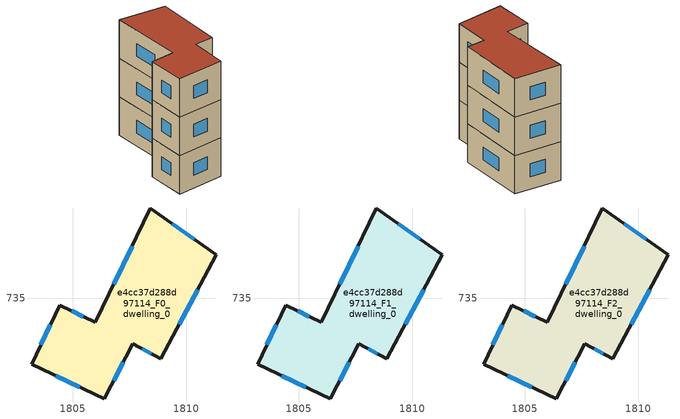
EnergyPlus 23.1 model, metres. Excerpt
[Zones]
e4cc37d288d97114_F0_dwelling_0
 floor ground (EU_floor_Construction): 1811.31,736.9 1808.88,732.32 1807.65,732.98 1806.39,730.56 1803.19,732.09 1804.43,734.68 1806,733.93 1808.42,738.96 z0
 wall outside (EU_wall_Construction): 1811.31,736.9 1808.42,738.96 1806,733.93 1804.43,734.68 1803.19,732.09 1806.39,730.56 1807.65,732.98 1808.88,732.32 1811.31,736.9 z0:3
 window (EU_Window_Construction): 1810.35,737.59 1809.38,738.27 / 1809.69,733.85 1810.5,735.37 / 1808.06,732.76 1808.47,732.54 / 1806.81,731.37 1807.23,732.17 / 1804.26,731.58 1805.32,731.07 / 1804.02,733.82 1803.6,732.95 / 1805.48,734.18 1804.95,734.43 / 1807.61,737.28 1806.81,735.61 z1:2
e4cc37d288d97114_F1_dwelling_0
 floor to e4cc37d288d97114_F0_dwelling_0 (EU_floor_Construction): 1811.31,736.9 1808.88,732.32 1807.65,732.98 1806.39,730.56 1803.19,732.09 1804.43,734.68 1806,733.93 1808.42,738.96 z3
 wall outside (EU_wall_Construction): 1811.31,736.9 1808.42,738.96 1806,733.93 1804.43,734.68 1803.19,732.09 1806.39,730.56 1807.65,732.98 1808.88,732.32 1811.31,736.9 z3:6
 window (EU_Window_Construction): 1810.35,737.59 1809.38,738.27 / 1809.69,733.85 1810.5,735.37 / 1808.06,732.76 1808.47,732.54 / 1806.81,731.37 1807.23,732.17 / 1804.26,731.58 1805.32,731.07 / 1804.02,733.82 1803.6,732.95 / 1805.48,734.18 1804.95,734.43 / 1807.61,737.28 1806.81,735.61 z4:5
e4cc37d288d97114_F2_dwelling_0
 floor to e4cc37d288d97114_F1_dwelling_0 (EU_floor_Construction): 1811.31,736.9 1808.88,732.32 1807.65,732.98 1806.39,730.56 1803.19,732.09 1804.43,734.68 1806,733.93 1808.42,738.96 z6
 wall outside (EU_wall_Construction): 1811.31,736.9 1808.42,738.96 1806,733.93 1804.43,734.68 1803.19,732.09 1806.39,730.56 1807.65,732.98 1808.88,732.32 1811.31,736.9 z6:9
 window (EU_Window_Construction): 1810.35,737.59 1809.38,738.27 / 1809.69,733.85 1810.5,735.37 / 1808.06,732.76 1808.47,732.54 / 1806.81,731.37 1807.23,732.17 / 1804.26,731.58 1805.32,731.07 / 1804.02,733.82 1803.6,732.95 / 1805.48,734.18 1804.95,734.43 / 1807.61,737.28 1806.81,735.61 z7:8
 roof outside (EU_roof_Construction): 1808.88,732.32 1811.31,736.9 1808.42,738.96 1806,733.93 1804.43,734.68 1803.19,732.09 1806.39,730.56 1807.65,732.98 z9
[Building]
EU S2 Campaign: North Axis=0; Terrain=City; Solar Distribution=FullExterior
[Site:Location]
Bologna: Latitude=44.5; Longitude=11.25; Time Zone=1; Elevation=37
[SizingPeriod:WeatherFileDays]
AnnualSizingPeriod: Begin Month=1; Begin Day of Month=1; End Month=12; End Day of Month=31; Day of Week for Start Day=Monday; Use Weather File Daylight Saving Period=No; Use Weather File Rain and Snow Indicators=No
[MATERIAL]
EU_InternalMass_Material: Roughness=MediumRough; Thickness=0.1; Conductivity=1; Density=1800; Specific Heat=900; Thermal Absorptance=0.9; Solar Absorptance=0.7; Visible Absorptance=0.7
[MATERIAL:NOMASS] Roughness=MediumRough; Thermal Absorptance=0.9; Solar Absorptance=0.7; Visible Absorptance=0.7
Name | Thermal Resistance
EU_wall_NoMass | 0.937881
EU_roof_NoMass | 0.548572
EU_floor_NoMass | 0.71348
[WINDOWMATERIAL:SIMPLEGLAZINGSYSTEM]
EU_Window_SimpleGlazing: UFactor=4.25633; Solar Heat Gain Coefficient=0.85; Visible Transmittance=0.85
[CONSTRUCTION]
EU_wall_Construction: EU_wall_NoMass
EU_roof_Construction: EU_roof_NoMass
EU_floor_Construction: EU_floor_NoMass
EU_Window_Construction: EU_Window_SimpleGlazing
EU_InternalMass_Construction: EU_InternalMass_Material
[ZONE] Type=1; Multiplier=1; Ceiling Height=autocalculate; Floor Area=autocalculate; Part of Total Floor Area=Yes
Name | Volume
e4cc37d288d97114_F0_dwelling_0 | 85.6062
e4cc37d288d97114_F1_dwelling_0; e4cc37d288d97114_F2_dwelling_0 | 85.6069
[INTERNALMASS] Construction=EU_InternalMass_Construction; Surface Area=28.5358
Name | Zone or ZoneList
e4cc37d288d97114_F0_dwelling_0_EU_InternalMass | e4cc37d288d97114_F0_dwelling_0
e4cc37d288d97114_F1_dwelling_0_EU_InternalMass | e4cc37d288d97114_F1_dwelling_0
e4cc37d288d97114_F2_dwelling_0_EU_InternalMass | e4cc37d288d97114_F2_dwelling_0
[OTHEREQUIPMENT] Fuel Type=Electricity; Design Level Calculation Method=Watts/Area; Power per Zone Floor Area=1; Fraction Latent=0; Fraction Radiant=0; Fraction Lost=0; Carbon Dioxide Generation Rate=0; EndUse Subcategory=EU_Step8_InternalGains
Name | Zone or ZoneList or Space or SpaceList | Schedule
EU_Step8_InternalGain_e4cc37d288d97114_F0_dwelling_0_f000 | e4cc37d288d97114_F0_dwelling_0 | EU_Step8_GainSchedule_e4cc37d288d97114_F0_dwelling_0_f000
EU_Step8_InternalGain_e4cc37d288d97114_F1_dwelling_0_f000 | e4cc37d288d97114_F1_dwelling_0 | EU_Step8_GainSchedule_e4cc37d288d97114_F1_dwelling_0_f000
EU_Step8_InternalGain_e4cc37d288d97114_F2_dwelling_0_f000 | e4cc37d288d97114_F2_dwelling_0 | EU_Step8_GainSchedule_e4cc37d288d97114_F2_dwelling_0_f000
[ZONEVENTILATION:DESIGNFLOWRATE] Schedule=EU_AlwaysOn; Design Flow Rate Calculation Method=AirChanges/Hour; Air Changes per Hour=0.687892; Ventilation Type=Natural; Fan Pressure Rise=0; Fan Total Efficiency=1; Constant Term Coefficient=1; Temperature Term Coefficient=0; Velocity Term Coefficient=0; Velocity Squared Term Coefficient=0; Minimum Indoor Temperature=-100; Maximum Indoor Temperature=100; Delta Temperature=-100; Minimum Outdoor Temperature=-100; Maximum Outdoor Temperature=100; Maximum Wind Speed=40
Name | Zone or ZoneList or Space or SpaceList
EU_ConstantAir_e4cc37d288d97114_F0_dwelling_0 | e4cc37d288d97114_F0_dwelling_0
EU_ConstantAir_e4cc37d288d97114_F1_dwelling_0 | e4cc37d288d97114_F1_dwelling_0
EU_ConstantAir_e4cc37d288d97114_F2_dwelling_0 | e4cc37d288d97114_F2_dwelling_0
[HVACTEMPLATE:THERMOSTAT] Constant Heating Setpoint=20; Constant Cooling Setpoint=50
EU_HeatOnly_e4cc37d288d97114_F0_dwelling_0; EU_HeatOnly_e4cc37d288d97114_F1_dwelling_0; EU_HeatOnly_e4cc37d288d97114_F2_dwelling_0
[HVACTEMPLATE:ZONE:IDEALLOADSAIRSYSTEM] System Availability Schedule=EU_AlwaysOn; Maximum Heating Supply Air Temperature=50; Minimum Cooling Supply Air Temperature=13; Maximum Heating Supply Air Humidity Ratio=0.0156; Minimum Cooling Supply Air Humidity Ratio=0.0077; Heating Limit=NoLimit; Cooling Limit=NoLimit; Heating Availability Schedule=EU_AlwaysOn; Cooling Availability Schedule=EU_CoolingOff; Dehumidification Control Type=ConstantSensibleHeatRatio; Cooling Sensible Heat Ratio=0.7; Dehumidification Setpoint=60; Humidification Control Type=None; Humidification Setpoint=30; Outdoor Air Method=None; Outdoor Air Flow Rate per Person=0.00944; Outdoor Air Flow Rate per Zone Floor Area=0; Outdoor Air Flow Rate per Zone=0; Demand Controlled Ventilation Type=None; Outdoor Air Economizer Type=NoEconomizer; Heat Recovery Type=None; Sensible Heat Recovery Effectiveness=0.7; Latent Heat Recovery Effectiveness=0.65
Name | Template Thermostat
e4cc37d288d97114_F0_dwelling_0 | EU_HeatOnly_e4cc37d288d97114_F0_dwelling_0
e4cc37d288d97114_F1_dwelling_0 | EU_HeatOnly_e4cc37d288d97114_F1_dwelling_0
e4cc37d288d97114_F2_dwelling_0 | EU_HeatOnly_e4cc37d288d97114_F2_dwelling_0
[SIZING:ZONE] Zone Cooling Design Supply Air Temperature Input Method=SupplyAirTemperature; Zone Cooling Design Supply Air Temperature=13; Zone Heating Design Supply Air Temperature Input Method=SupplyAirTemperature; Zone Heating Design Supply Air Temperature=50; Zone Cooling Design Supply Air Humidity Ratio=0.008; Zone Heating Design Supply Air Humidity Ratio=0.008; Cooling Design Air Flow Method=DesignDay; Cooling Design Air Flow Rate=0; Cooling Minimum Air Flow per Zone Floor Area=0.000762; Cooling Minimum Air Flow=0; Cooling Minimum Air Flow Fraction=0.2; Heating Design Air Flow Method=DesignDay; Heating Design Air Flow Rate=0; Heating Maximum Air Flow per Zone Floor Area=0.002032; Heating Maximum Air Flow=0.141576; Heating Maximum Air Flow Fraction=0.3; Account for Dedicated Outdoor Air System=No; Dedicated Outdoor Air System Control Strategy=NeutralSupplyAir; Dedicated Outdoor Air Low Setpoint Temperature for Design=autosize; Dedicated Outdoor Air High Setpoint Temperature for Design=autosize; Zone Load Sizing Method=Sensible Load Only No Latent Load; Zone Latent Cooling Design Supply Air Humidity Ratio Input Method=HumidityRatioDifference; Zone Cooling Design Supply Air Humidity Ratio Difference=0.005; Zone Latent Heating Design Supply Air Humidity Ratio Input Method=HumidityRatioDifference; Zone Humidification Design Supply Air Humidity Ratio Difference=0.005
e4cc37d288d97114_F0_dwelling_0; e4cc37d288d97114_F1_dwelling_0; e4cc37d288d97114_F2_dwelling_0
[SCHEDULE:CONSTANT]
Name | Hourly Value
EU_AlwaysOn | 1
EU_CoolingOff | 0
[SCHEDULE:FILE] Column Number=1; Rows to Skip at Top=0; Number of Hours of Data=8760; Column Separator=Comma; Interpolate to Timestep=No; Minutes per Item=60; Adjust Schedule for Daylight Savings=Yes
Name | File
EU_Step8_GainSchedule_e4cc37d288d97114_F0_dwelling_0_f000 | ../../schedules/e4cc37d288d97114/e4cc37d288d97114_F0_dwelling_0_f000_gain.csv
EU_Step8_GainSchedule_e4cc37d288d97114_F1_dwelling_0_f000 | ../../schedules/e4cc37d288d97114/e4cc37d288d97114_F1_dwelling_0_f000_gain.csv
EU_Step8_GainSchedule_e4cc37d288d97114_F2_dwelling_0_f000 | ../../schedules/e4cc37d288d97114/e4cc37d288d97114_F2_dwelling_0_f000_gain.csv
